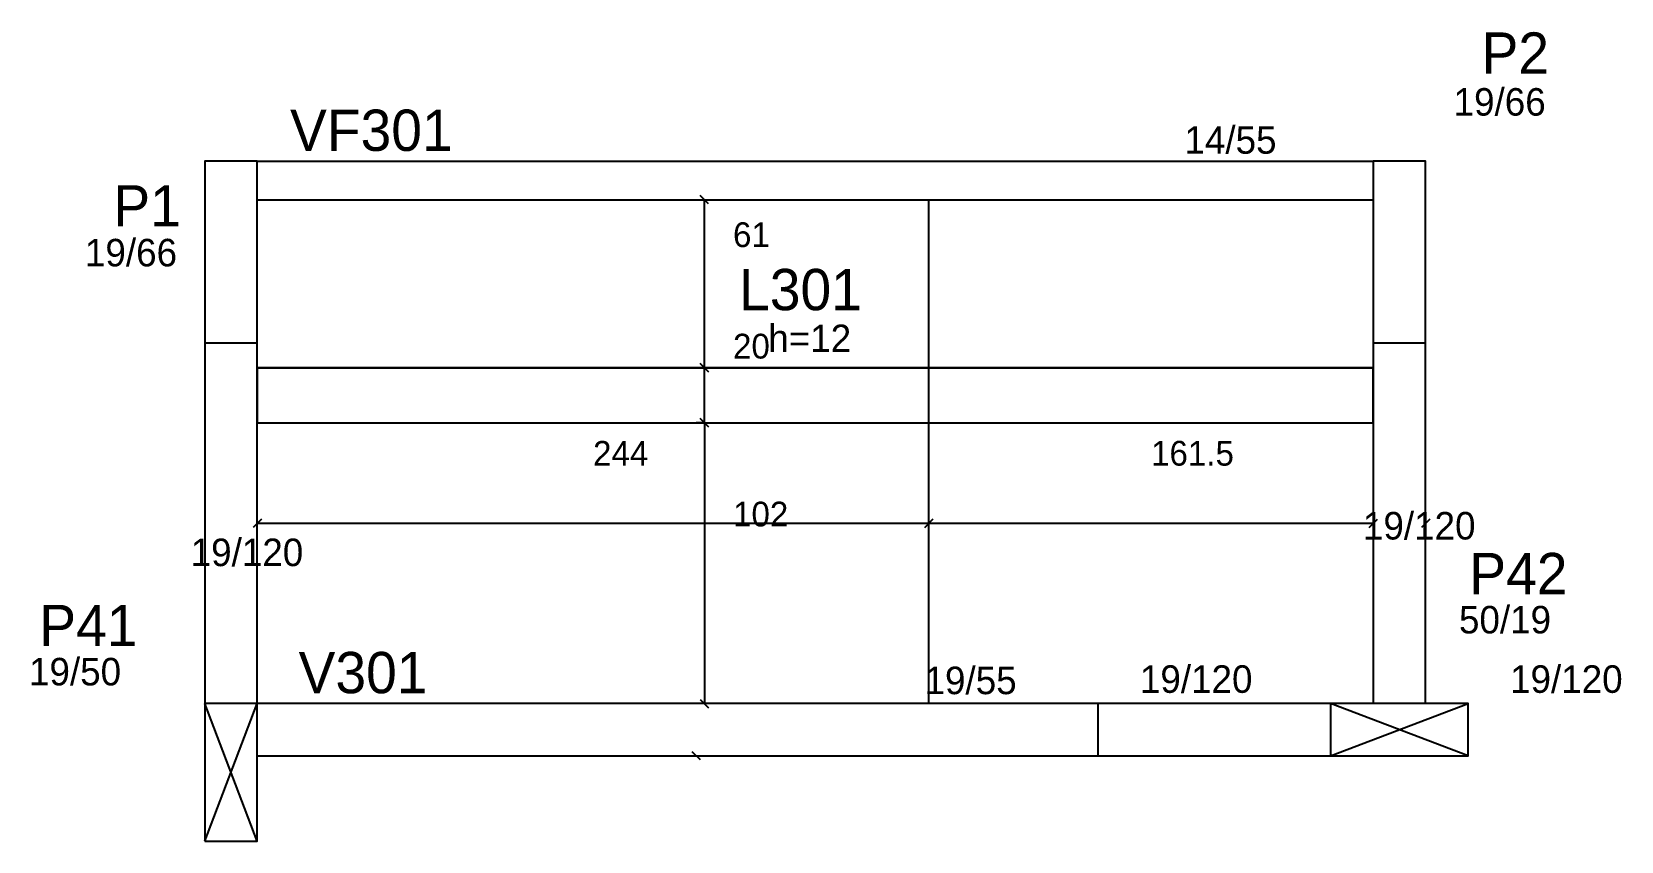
# Model space of a CAD drawing. Header units: metres. Extents: x 2661 to 3238, y 2561 to 2855.
import ezdxf

# ---------------------------------------------------------------- set-up
doc = ezdxf.new("R2010")
doc.units = ezdxf.units.M

msp = doc.modelspace()

# ---------------------------------------------------------------- linework, layer by layer
at = {"layer": '1', "color": 1}
for p, q in [((2723.57, 2560.94), (2742.57, 2610.94)), ((2742.57, 2560.94), (2723.57, 2610.94)), ((3182.57, 2591.94), (3132.57, 2610.94)), ((3132.57, 2591.94), (3182.57, 2610.94))]:
    msp.add_line(p, q, dxfattribs=at)
at = {"layer": '3', "color": 3}
for p, q in [((2742.57, 2807.94), (3148.07, 2807.94)), ((2742.57, 2793.94), (3148.07, 2793.94)), ((3048.07, 2591.94), (3048.07, 2610.94))]:
    msp.add_line(p, q, dxfattribs=at)
for points in [[(2723.57, 2741.94), (2723.57, 2601.44)], [(2742.57, 2610.94), (2742.57, 2741.94)], [(3148.07, 2741.94), (3148.07, 2610.94)], [(3167.07, 2610.94), (3167.07, 2741.94)], [(3148.07, 2610.94), (2742.57, 2610.94)], [(2742.57, 2591.94), (3148.07, 2591.94)]]:
    msp.add_lwpolyline(points, dxfattribs=at)
at = {"layer": '7', "color": 7}
for points in [[(2723.57, 2741.94), (2742.57, 2741.94), (2742.57, 2807.94), (2723.57, 2807.94), (2723.57, 2741.94)], [(3148.07, 2741.94), (3167.07, 2741.94), (3167.07, 2807.94), (3148.07, 2807.94), (3148.07, 2741.94)], [(2723.57, 2560.94), (2742.57, 2560.94), (2742.57, 2610.94), (2723.57, 2610.94), (2723.57, 2560.94)], [(3132.57, 2591.94), (3182.57, 2591.94), (3182.57, 2610.94), (3132.57, 2610.94), (3132.57, 2591.94)]]:
    msp.add_lwpolyline(points, dxfattribs=at)
at = {"layer": 'Hachura', "color": 251}
msp.add_lwpolyline([(2742.57, 2712.94), (3148.07, 2712.94), (3148.07, 2732.94), (2742.57, 2732.94), (2742.57, 2712.94)], dxfattribs=at)
at = {"layer": 'Painéis'}
for p, q in [((2906.52, 2792.44), (2903.52, 2795.44)), ((2906.52, 2731.44), (2903.52, 2734.44)), ((2903.52, 2734.44), (2906.52, 2731.44)), ((2906.52, 2711.44), (2903.52, 2714.44)), ((2903.52, 2714.44), (2906.52, 2711.44)), ((2744.07, 2677.94), (2741.07, 2674.94)), ((2988.07, 2677.94), (2985.07, 2674.94)), ((2985.07, 2674.94), (2988.07, 2677.94)), ((3146.57, 2674.94), (3149.57, 2677.94)), ((3168.57, 2677.94), (3165.57, 2674.94)), ((2903.52, 2612.44), (2906.52, 2609.44)), ((2903.62, 2590.44), (2900.62, 2593.44))]:
    msp.add_line(p, q, dxfattribs=at)
at = {"layer": 'Painéis', "color": 4}
for p, q in [((2905.02, 2732.94), (2905.02, 2793.94)), ((2905.02, 2712.94), (2905.02, 2732.94)), ((2904.4, 2712.94), (2902.02, 2712.94)), ((2905.02, 2712.94), (2905.02, 2610.94)), ((2742.57, 2676.44), (2986.57, 2676.44)), ((2986.57, 2676.44), (3148.07, 2676.44)), ((2904.4, 2610.94), (2902.02, 2610.94))]:
    msp.add_line(p, q, dxfattribs=at)
at = {"layer": 'Painéis', "color": 200}
for p, q in [((2986.57, 2610.94), (2986.57, 2793.94)), ((2742.57, 2732.94), (3148.07, 2732.94)), ((2742.57, 2712.94), (3148.07, 2712.94))]:
    msp.add_line(p, q, dxfattribs=at)

# ---------------------------------------------------------------- texts
at = {"layer": '3', "color": 3}
for s, p in [('19/66', (3177.26, 2824.5)), ('14/55', (3079.45, 2810.66)), ('19/66', (2679.95, 2769.74)), ('h=12', (2928.24, 2738.59)), ('19/120', (3144.32, 2670.53)), ('19/120', (2718.37, 2660.86)), ('50/19', (3179.21, 2636.41)), ('19/50', (2659.62, 2617.53)), ('19/55', (2985.02, 2614.35)), ('19/120', (3063.28, 2614.83)), ('19/120', (3197.78, 2614.83))]:
    msp.add_text(s, height=10, dxfattribs=at).set_placement(p)
at = {"layer": '4', "color": 4}
for s, p in [('P2', (3187.4, 2839.73)), ('VF301', (2754.47, 2811.69)), ('P1', (2690.27, 2784.23)), ('L301', (2917.63, 2753.82)), ('P42', (3182.95, 2650.66)), ('P41', (2663.35, 2631.79)), ('V301', (2757.57, 2614.69))]:
    msp.add_text(s, height=15, dxfattribs=at).set_placement(p)
at = {"layer": 'Painéis', "color": 240}
for s, p in [('61', (2915.43, 2776.76)), ('20', (2915.43, 2736.26)), ('244', (2864.57, 2697.32)), ('161.5', (3067.32, 2697.36)), ('102', (2915.43, 2675.26))]:
    msp.add_text(s, height=9, dxfattribs=at).set_placement(p)

doc.saveas('drawing.dxf')
